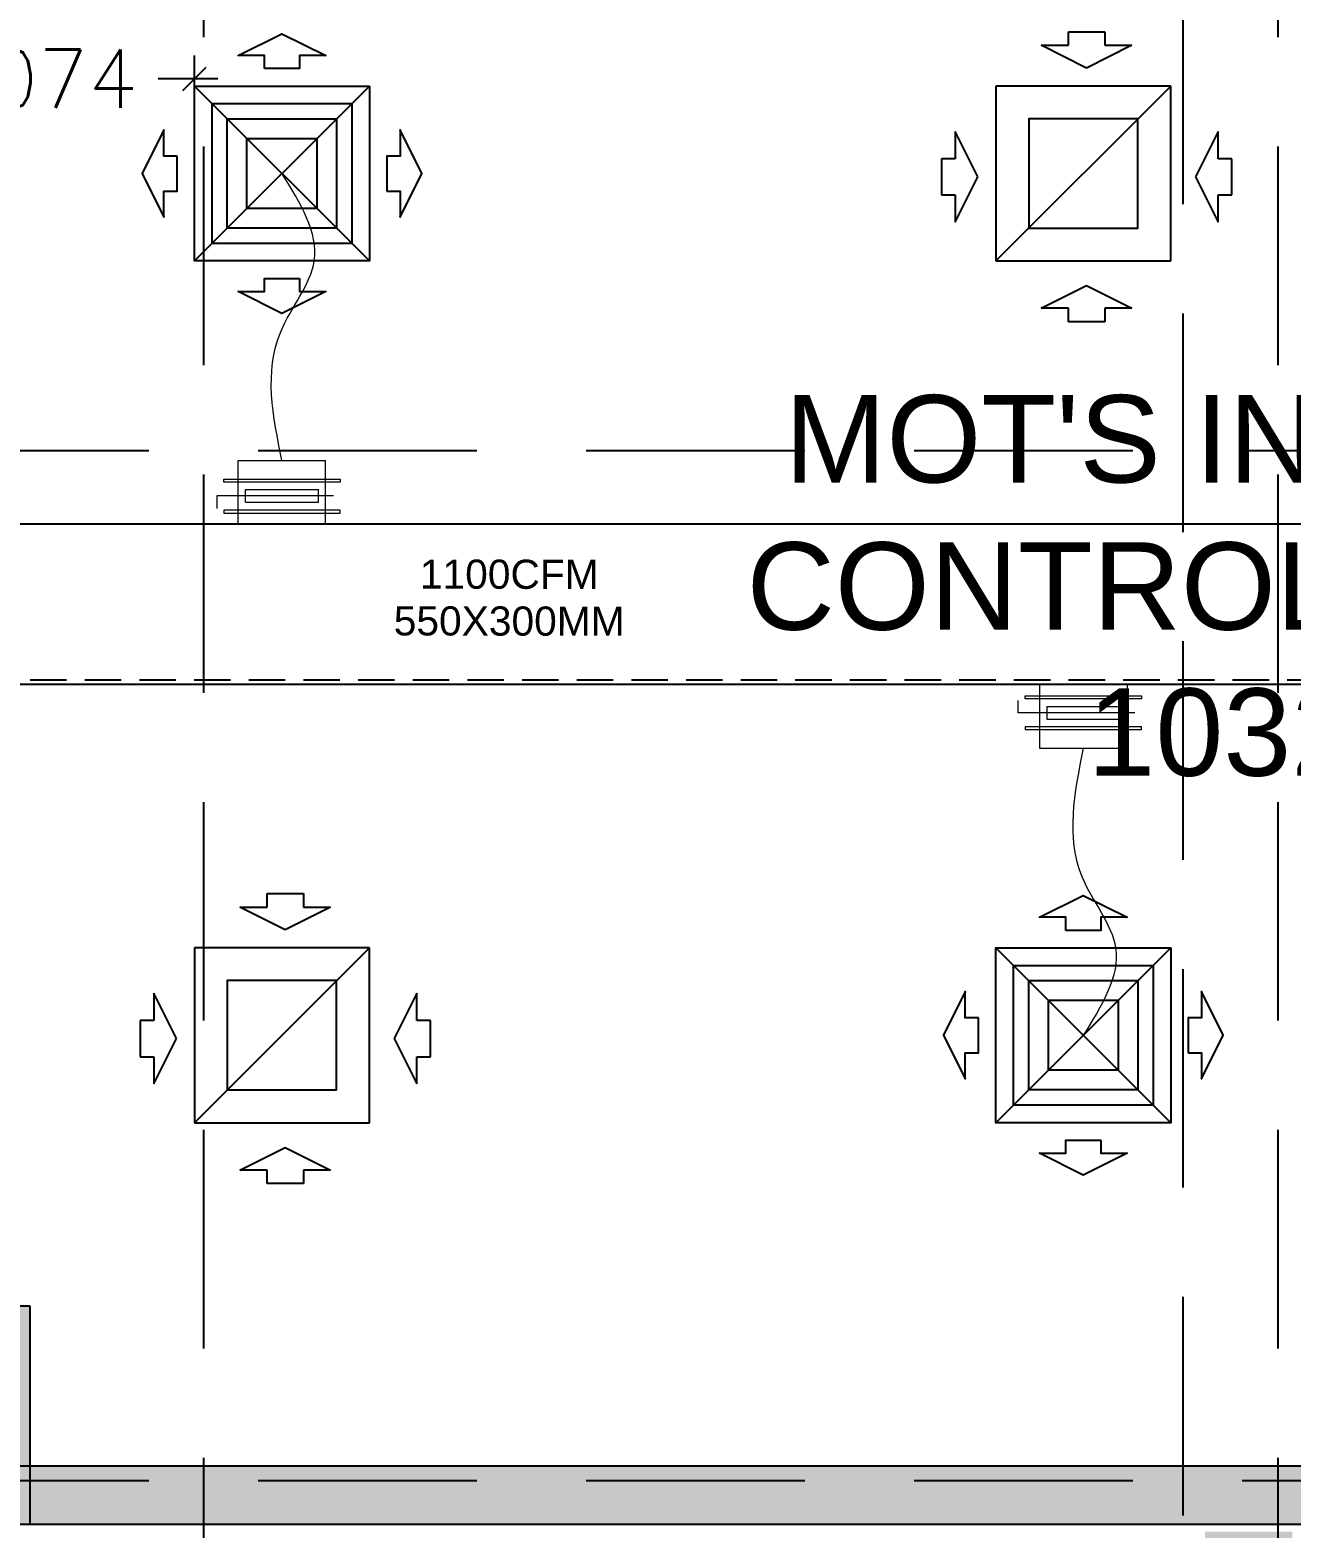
# Model space of a CAD drawing. Extents: x 11598203 to 11995143, y -3849975 to -3698974.
# Drawn here: x 11936544 to 11940870, y -3809184 to -3804042 of the extents above; entities that cross this region are included whole.
import ezdxf

# ---------------------------------------------------------------- set-up
doc = ezdxf.new("R2010")
doc.units = 0
doc.header["$MEASUREMENT"] = 0
doc.header["$PDMODE"] = 35
doc.linetypes.add('HIDDEN', pattern=[0.375, 0.25, -0.125])
doc.layers.get('0').update_dxf_attribs({"linetype": 'CONTINUOUS'})
doc.layers.get('Defpoints').update_dxf_attribs({"linetype": 'CONTINUOUS'})
for name, color, linetype in [('GRID LINES', 9, 'CONTINUOUS'), ('HATCH', 7, 'CONTINUOUS'), ('MEP_HVAC_RA_DIFFUSER', 6, 'CONTINUOUS'), ('MEP_HVAC_SA_DIFFUSER', 5, 'CONTINUOUS'), ('MEP_HVAC_SA_DUCT', 3, 'CONTINUOUS'), ('SECTION', 8, 'CONTINUOUS')]:
    doc.layers.add(name, color=color, linetype=linetype)
for name, color, linetype, lineweight in [('MEP_HVAC_BUTTERFLY _DAMPER', 5, 'CONTINUOUS', 0), ('MEP_HVAC_FLEXIBLE_DUCT', 30, 'CONTINUOUS', 18), ('MEP_HVAC_TEXT', 7, 'CONTINUOUS', 0)]:
    doc.layers.add(name, color=color, linetype=linetype, lineweight=lineweight)
doc.styles.add('DT', font='romans.shx')
doc.styles.get("Standard").update_dxf_attribs({"font": 'arial.ttf'})
doc.dimstyles.get("Standard").update_dxf_attribs({"dimscale": 0.7, "dimtxt": 300, "dimasz": 150, "dimexe": 200, "dimexo": 200, "dimgap": 0.25, "dimtad": 3, "dimlfac": 0.001, "dimzin": 0, "dimdsep": 46, "dimtxsty": 'Standard', "dimblk": 'ARCHTICK', "dimcen": 0.09, "dimdle": 200, "dimclrd": 256, "dimclre": 256, "dimclrt": 6, "dimadec": 0, "dimazin": 0, "dimtfac": 1, "dimtofl": 0, "dimtmove": 0, "dimatfit": 3, "dimfxl": 1, "dimtolj": 1, "dimtzin": 0, "dimarcsym": 0})

# ---------------------------------------------------------------- blocks, each defined once
blk = doc.blocks.new('8TH FLOOR')
at = {"ltscale": 500}
blk.add_hatch(color=8, dxfattribs=at).paths.add_polyline_path([(-35581.82907987572, 200), (-40384.99999964237, 200), (-40384.99999964237, -4.656612873077393e-10), (-35581.82907987572, 0)])
at = {"layer": 'HATCH', "ltscale": 500}
h = blk.add_hatch(color=32, dxfattribs=at)
h.dxf.hatch_style = 1
h.paths.add_polyline_path([(-44309.99999993667, 10129.99999998417), (-44009.99999964237, 10129.99999998417), (-44009.99999964237, 9229.999999986961), (-44309.99999993667, 9229.999999986961)])
h.paths.add_polyline_path([(-6929.999999688938, 6229.99999998929), (-6629.999999688938, 6229.99999998929), (-6629.999999688938, 5251.73913045926), (-6929.999999688938, 5251.73913045926)])
h.paths.add_polyline_path([(-899.9999996982515, 6264.99999998929), (1.862645149230957e-09, 6264.99999998929), (1.862645149230957e-09, 5964.999999990221), (-899.9999996982515, 5964.999999990221)])
h.paths.add_polyline_path([(-31623.74347890913, -10479.99999998743), (-31023.74347890913, -10479.99999998743), (-31023.74347890913, -10779.9999999865), (-31623.74347890913, -10779.9999999865)])
h.paths.add_polyline_path([(-36804.99999965169, -13009.9999999837), (-36054.99999964982, -13009.9999999837), (-36054.99999964982, -13309.99999998324), (-36804.99999965169, -13309.99999998324)])
h.paths.add_polyline_path([(-26484.99999966472, 199.9999999990687), (-26184.99999996461, 199.9999999990687), (-26184.99999996461, -700.0008696326986), (-26484.99999966472, -700.0008696326986)])
h.paths.add_polyline_path([(-36354.99999994971, -17734.99913034542), (-36054.99999964982, -17734.99913034542), (-36054.99999964982, -18484.99999997485), (-36354.99999994971, -18484.99999997485)])
h.paths.add_polyline_path([(-4099.999999992549, 199.9999999995343), (-3499.999999992549, 200), (-3499.999999992549, -100), (-4099.999999992549, -100.0000000004657)])
h.paths.add_polyline_path([(-47739.99999963492, 18319.99999997579), (-46989.99999963678, 18319.99999997579), (-46989.99999963678, 18019.99999997439), (-47739.99999963492, 18019.99999997439)])
h.paths.add_polyline_path([(-47739.99999963492, 14789.99999997998), (-46839.99999963678, 14789.99999997998), (-46839.99999963678, 14489.99999997905), (-47739.99999963492, 14489.99999997905)])
h.paths.add_polyline_path([(-10758.26086936891, 299.9999999981374), (-9929.999999687076, 299.9999999981374), (-9929.999999687076, -9.313225746154785e-10), (-10758.26086936891, -9.313225746154785e-10)])
h.paths.add_polyline_path([(-36804.99999965169, -7679.999999991152), (-36054.99999964982, -7679.999999991152), (-36054.99999964982, -7979.999999990687), (-36804.99999965169, -7979.999999990687)])
h.paths.add_polyline_path([(-34514.99999965541, 900.0008696289733), (-34214.99999965355, 900.0008696289733), (-34214.99999965355, -9.313225746154785e-10), (-34514.99999965541, -9.313225746154785e-10)])
h.paths.add_polyline_path([(-40684.99999994412, 750.0008696299046), (-40384.99999964423, 750.0008696299046), (-40384.99999964423, -9.313225746154785e-10), (-40684.99999994412, -9.313225746154785e-10)])
h.paths.add_polyline_path([(-41009.99999964423, -25.00000000093132), (-40709.9999996461, -25.00000000093132), (-40709.9999996461, -775.0008696322329), (-41009.99999964423, -775.0008696322329)])
h.paths.add_polyline_path([(-47739.99999963492, 29189.99999996088), (-46989.99999963678, 29189.99999996088), (-46989.99999963678, 28889.99999995949), (-47739.99999963492, 28889.99999995949)])
h.paths.add_polyline_path([(-899.9999997001141, 29189.99999995902), (0, 29189.99999995902), (0, 28889.99999996042), (-899.9999997001141, 28889.99999996042)])
h.paths.add_polyline_path([(-47839.99999963678, 10129.99999998417), (-47539.99999993294, 10129.99999998417), (-47539.99999993294, 9229.99999998603), (-47839.99999963678, 9229.99999998603)])
h.paths.add_polyline_path([(-41009.99999964423, 750.0008696299046), (-40709.9999996461, 750.0008696299046), (-40709.9999996461, -9.313225746154785e-10), (-41009.99999964423, -9.313225746154785e-10)])
h.paths.add_polyline_path([(-999.9999999944121, 42919.99999993807), (-699.9999996963888, 42919.99999993807), (-699.9999996963888, 43898.26086947182), (-999.9999999944121, 43898.26086947182)])
h.paths.add_polyline_path([(-47739.99999963492, 21919.9999999702), (-46989.99999963678, 21919.9999999702), (-46989.99999963678, 21619.99999996973), (-47739.99999963492, 21619.99999996973)])
h.paths.add_polyline_path([(-19284.99999967404, 199.9999999990687), (-18984.9999996759, 199.9999999990687), (-18984.9999996759, -700.0008696326986), (-19284.99999967404, -700.0008696326986)])
h.paths.add_polyline_path([(-899.9999996982515, 49149.99999993155), (1.862645149230957e-09, 49149.99999993155), (1.862645149230957e-09, 48849.99999993294), (-899.9999996982515, 48849.99999993294)])
h.paths.add_polyline_path([(-899.9999997001141, 32789.9999999539), (0, 32789.9999999539), (0, 32489.9999999539), (-899.9999997001141, 32489.9999999539)])
h.paths.add_polyline_path([(-47739.99999963492, 25519.99999996601), (-46989.99999963678, 25519.99999996601), (-46989.99999963678, 25219.99999996461), (-47739.99999963492, 25219.99999996461)])
h.paths.add_polyline_path([(-15684.99999997579, 6229.999999991152), (-15384.99999967776, 6229.999999991152), (-15384.99999967776, 5329.999130359385), (-15684.99999997579, 5329.999130359385)])
h.paths.add_polyline_path([(-899.9999996982515, 25519.99999996414), (1.862645149230957e-09, 25519.99999996414), (1.862645149230957e-09, 25219.99999996461), (-899.9999996982515, 25219.99999996461)])
h.paths.add_polyline_path([(-39509.99999964796, -13009.9999999837), (-38759.99999964796, -13009.9999999837), (-38759.99999964796, -13309.99999998324), (-39509.99999964796, -13309.99999998324)])
h.paths.add_polyline_path([(-42694.99999964237, 39919.99999994319), (-42394.99999994226, 39919.99999994319), (-42394.99999994226, 39319.99913031235), (-42694.99999964237, 39319.99913031235)])
h.paths.add_polyline_path([(-47739.99999959394, 39919.99999994319), (-46839.99999963678, 39919.99999994319), (-46839.99999963678, 39619.99999994365), (-47739.99999959394, 39619.99999994365)])
h.paths.add_polyline_path([(-899.9999996963888, 39919.99999994319), (-99.99999999813735, 39919.99999994319), (-99.99999999813735, 39619.99999994319), (-899.9999996963888, 39619.99999994319)])
h.paths.add_polyline_path([(-4099.999999992549, 11189.99999998277), (-3401.09994309023, 11189.99999998277), (-3401.09994309023, 10889.99999998463), (-4099.999999992549, 10889.99999998463)])
h.paths.add_polyline_path([(-31623.74347890913, -7729.999999990687), (-31023.74347890913, -7729.999999990687), (-31023.74347890913, -8029.999999990221), (-31623.74347890913, -8029.999999990221)])
h.paths.add_polyline_path([(-44759.99999963865, -18184.99999997532), (-44009.99999964237, -18184.99999997532), (-44009.99999964237, -18484.99999997485), (-44759.99999963865, -18484.99999997485)])
h.paths.add_polyline_path([(-6929.999999690801, 299.9999999981374), (-6101.739130310714, 299.9999999981374), (-6101.739130310714, -9.313225746154785e-10), (-6929.999999690801, -9.313225746154785e-10)])
h.paths.add_polyline_path([(-899.9999996982515, 18319.99999997392), (1.862645149230957e-09, 18319.99999997392), (1.862645149230957e-09, 18019.99999997439), (-899.9999996982515, 18019.99999997439)])
h.paths.add_polyline_path([(-48040.00086926669, -18184.99999997532), (-47289.99999993481, -18184.99999997532), (-47289.99999993481, -18484.99999997485), (-48040.00086926669, -18484.99999997485)])
h.paths.add_polyline_path([(-42694.99999964237, 43520.00086956983), (-42394.99999994226, 43520.00086956983), (-42394.99999994226, 42919.99999993946), (-42694.99999964237, 42919.99999993946)])
h.paths.add_polyline_path([(-39509.99999964796, -10529.99999998696), (-38759.99999964796, -10529.99999998696), (-38759.99999964796, -10829.9999999865), (-39509.99999964796, -10829.9999999865)])
h.paths.add_polyline_path([(-42369.99999934621, 43520.00086956983), (-42069.99999964237, 43520.00086956983), (-42069.99999964237, 42919.99999993946), (-42369.99999934621, 42919.99999993946)])
h.paths.add_polyline_path([(-39509.99999964796, -7679.999999991152), (-38759.99999964796, -7679.999999991152), (-38759.99999964796, -7979.999999990687), (-39509.99999964796, -7979.999999990687)])
h.paths.add_polyline_path([(-46359.99999963865, 43820.00086941989), (-46059.99999993853, 43820.00086941989), (-46059.99999993853, 42919.99999993807), (-46359.99999963865, 42919.99999993807)])
h.paths.add_polyline_path([(-899.9999997038394, 299.9999999981374), (0, 299.9999999981374), (0, -4.656612873077393e-10), (-899.9999997038394, -4.656612873077393e-10)])
h.paths.add_polyline_path([(-28249.9999999553, 51450.00086941058), (-27950.00000025518, 51450.00086941058), (-27950.00000025518, 50549.99999992875), (-28249.9999999553, 50549.99999992875)])
h.paths.add_polyline_path([(-22219.99999996834, 51450.00086941198), (-21920.00000026822, 51450.00086941198), (-21920.00000026822, 50549.99999993015), (-22219.99999996834, 50549.99999993015)])
h.paths.add_polyline_path([(-44309.99999993667, 750.0008696299046), (-44009.99999964237, 750.0008696299046), (-44009.99999964237, -9.313225746154785e-10), (-44309.99999993667, -9.313225746154785e-10)])
h.paths.add_polyline_path([(-42369.99999934621, 39919.99999994319), (-42069.99999964237, 39919.99999994319), (-42069.99999964237, 39319.99913031235), (-42369.99999934621, 39319.99913031235)])
h.paths.add_polyline_path([(-31549.99999965541, 51450.00086941151), (-31249.9999999553, 51450.00086941151), (-31249.9999999553, 50549.99999992969), (-31549.99999965541, 50549.99999992969)])
h.paths.add_polyline_path([(-46359.99999963865, 49700.00086941384), (-46059.99999993481, 49700.00086941384), (-46059.99999993481, 48949.99999993155), (-46359.99999963865, 48949.99999993155)])
h.paths.add_polyline_path([(-42694.99999964237, 36319.99999994878), (-42394.99999994226, 36319.99999994878), (-42394.99999994226, 35719.99913031748), (-42694.99999964237, 35719.99913031748)])
h.paths.add_polyline_path([(-42369.99999934621, 35719.99913031748), (-42069.99999964237, 35719.99913031748), (-42069.99999964237, 36319.99999994785), (-42369.99999934621, 36319.99999994785)])
h.paths.add_polyline_path([(-44309.99999993667, 15239.99999997811), (-44009.99999964237, 15239.99999997811), (-44009.99999964237, 14489.99999997998), (-44309.99999993667, 14489.99999997998)])
h.paths.add_polyline_path([(-42694.99999964237, 49700.00086941384), (-42394.99999993853, 49700.00086941384), (-42394.99999993853, 48949.99999993155), (-42694.99999964237, 48949.99999993155)])
h.paths.add_polyline_path([(-44760.00086956844, -25.00000000093132), (-44009.99999964237, -25.00000000093132), (-44009.99999964237, -325.0000000004657), (-44760.00086956844, -325.0000000004657)])
h.paths.add_polyline_path([(-15684.99999997765, 199.9999999990687), (-15384.99999967963, 199.9999999990687), (-15384.99999967963, -700.0008696326986), (-15684.99999997765, -700.0008696326986)])
h.paths.add_polyline_path([(-39509.99999964796, -5199.999999994412), (-38759.99999964796, -5199.999999994412), (-38759.99999964796, -5499.999999993946), (-39509.99999964796, -5499.999999993946)])
h.paths.add_polyline_path([(-44309.99999993667, 6229.999999989755), (-44009.99999964237, 6229.999999989755), (-44009.99999964237, 5479.999130359851), (-44309.99999993667, 5479.999130359851)])
h.paths.add_polyline_path([(-36354.99999994971, -25.00000000093132), (-36054.99999964982, -25.00000000093132), (-36054.99999964982, -775.0008696322329), (-36354.99999994971, -775.0008696322329)])
h.paths.add_polyline_path([(-22884.99999967031, 199.9999999990687), (-22584.99999967031, 199.9999999990687), (-22584.99999967031, -700.0008696326986), (-22884.99999967031, -700.0008696326986)])
h.paths.add_polyline_path([(-899.9999997001141, 36319.99999994785), (1.862645149230957e-09, 36319.99999994785), (1.862645149230957e-09, 36019.99999994831), (-899.9999997001141, 36019.99999994831)])
h.paths.add_polyline_path([(-47739.99999963492, 32789.99999995483), (-46989.99999963678, 32789.99999995483), (-46989.99999963678, 32489.99999995437), (-47739.99999963492, 32489.99999995437)])
h.paths.add_polyline_path([(-6929.999999690801, -25.00000000093132), (-6329.999130060896, -25.00000000093132), (-6329.999130060896, -325.0000000004657), (-6929.999999690801, -325.0000000004657)])
h.paths.add_polyline_path([(-41009.99999964423, -17734.99913034542), (-40709.9999996461, -17734.99913034542), (-40709.9999996461, -18484.99999997485), (-41009.99999964423, -18484.99999997485)])
h.paths.add_polyline_path([(-36804.99999965169, -5199.999999994412), (-36054.99999964982, -5199.999999994412), (-36054.99999964982, -5499.999999993015), (-36804.99999965169, -5499.999999993015)])
h.paths.add_polyline_path([(-48015.00043445081, -25.00000000093132), (-47264.99956511892, -25.00000000093132), (-47264.99956511892, -325.0000000004657), (-48015.00043445081, -325.0000000004657)])
h.paths.add_polyline_path([(-10530.000869615, -25.00000000093132), (-9929.999999687076, -25.00000000093132), (-9929.999999687076, -325.0000000004657), (-10530.000869615, -325.0000000004657)])
h.paths.add_polyline_path([(-46839.99999963678, 36319.99999994878), (-47739.99999929406, 36319.99999994878), (-47739.99999929406, 36019.99999994971), (-46839.99999963678, 36019.99999994971)])
h.paths.add_polyline_path([(-34514.99999965541, 6229.999999991152), (-34214.99999965169, 6229.999999991152), (-34214.99999965169, 5329.999130359851), (-34514.99999965541, 5329.999130359851)])
h.paths.add_polyline_path([(-30084.999999661, 199.9999999990687), (-29784.99999965914, 199.9999999990687), (-29784.99999965914, -700.0008696326986), (-30084.999999661, -700.0008696326986)])
h.paths.add_polyline_path([(-36804.99999965169, -10529.99999998696), (-36054.99999964982, -10529.99999998696), (-36054.99999964982, -10829.9999999865), (-36804.99999965169, -10829.9999999865)])
h.paths.add_polyline_path([(-10229.99999998137, 6229.99999998929), (-9929.999999685213, 6229.99999998929), (-9929.999999685213, 5329.999130359385), (-10229.99999998137, 5329.999130359385)])
h.paths.add_polyline_path([(-899.9999997001141, 14789.99999997811), (0, 14789.99999997811), (0, 14489.99999997905), (-899.9999997001141, 14489.99999997905)])
h.paths.add_polyline_path([(-899.9999996982515, 9529.999999985565), (78.26086968556046, 9529.999999985565), (78.26086968556046, 9229.99999998603), (-899.9999996982515, 9229.99999998603)])
h.paths.add_polyline_path([(-39939.99999964423, 49850.00086956192), (-39639.99999964796, 49850.00086956192), (-39639.99999964796, 48949.99999993155), (-39939.99999964423, 48949.99999993155)])
edge = h.paths.add_edge_path()
edge.add_line((-19434.99999996834, 49850.00086941803), (-19434.99999996834, 48949.99999993201))
edge.add_line((-6929.999999690801, 9229.99999998603), (-5951.739130010828, 9229.99999998603))
edge.add_line((-41009.99999964423, 15239.99999997811), (-41009.99999964423, 14489.99999997905))
edge.add_line((-19134.99999967404, 42919.99999993946), (-19134.99999967217, 43820.00086941989))
edge.add_line((-40709.9999996461, 5479.999130359851), (-40709.9999996461, 6229.999999989755))
edge.add_line((-40684.99999994412, 6229.999999989755), (-40684.99999994412, 5479.999130359851))
h.paths.add_polyline_path([(-22219.99999967217, 9529.999999986496), (-21319.99913033843, 9529.999999986496), (-21319.99913033843, 9229.99999998603), (-22219.99999967217, 9229.99999998603)])
h.paths.add_polyline_path([(-37579.99999994598, 10129.99999998417), (-37279.99999964982, 10129.99999998417), (-37279.99999964982, 9230.000000179745), (-37579.99999994598, 9230.000000179745)])
h.paths.add_polyline_path([(-40684.99999994412, 9979.999999985565), (-40384.99999964423, 9979.999999985565), (-40384.99999964423, 9229.99999998603), (-40684.99999994412, 9229.99999998603)])
h.paths.add_polyline_path([(-40684.99999994412, 6229.999999989755), (-40384.99999964423, 6229.999999989755), (-40384.99999964423, 5479.999130359851), (-40684.99999994412, 5479.999130359851)])
h.paths.add_polyline_path([(-32228.26086933725, 9529.999999985565), (-31249.99999995343, 9529.999999985565), (-31249.99999995343, 9229.99999998603), (-32228.26086933725, 9229.99999998603)])
h.paths.add_polyline_path([(-30424.13043435104, 6229.999999990687), (-29445.86956496723, 6229.999999990687), (-29445.86956496723, 5929.999999990221), (-30424.13043435104, 5929.999999990221)])
h.paths.add_polyline_path([(-16860.00086900964, 9529.999999985565), (-15959.9999996759, 9529.999999985565), (-15959.9999996759, 9229.99999998603), (-16860.00086900964, 9229.99999998603)])
h.paths.add_polyline_path([(-28249.99999995902, 9529.999999986496), (-27271.73913027905, 9529.999999986496), (-27271.73913027905, 9229.99999998603), (-28249.99999995902, 9229.99999998603)])
h.paths.add_polyline_path([(-10830.00086931512, 9529.999999985565), (-9929.999999685213, 9529.999999985565), (-9929.999999685213, 9229.99999998603), (-10830.00086931512, 9229.99999998603)])
h.paths.add_polyline_path([(-41009.99999964423, 9979.999999985565), (-40709.9999996461, 9979.999999985565), (-40709.9999996461, 9229.99999998603), (-41009.99999964423, 9229.99999998603)])
h.paths.add_polyline_path([(-41009.99999964423, 6229.999999989755), (-40709.9999996461, 6229.999999989755), (-40709.9999996461, 5479.999130359851), (-41009.99999964423, 5479.999130359851)])
h.paths.add_polyline_path([(-16860.00086900964, 36319.99999994785), (-15959.9999996759, 36319.99999994785), (-15959.9999996759, 36019.99999994878), (-16860.00086900964, 36019.99999994878)], flags=16)
h.paths.add_polyline_path([(-22219.99999967217, 43520.00086956937), (-21919.99999967031, 43520.00086956937), (-21919.99999967031, 42919.9999999404), (-22219.99999967217, 42919.9999999404)], flags=16)
h.paths.add_polyline_path([(-22219.99999967217, 29189.99999995902), (-21319.99913033657, 29189.99999995902), (-21319.99913033657, 28889.99999995949), (-22219.99999967217, 28889.99999995949)], flags=16)
h.paths.add_polyline_path([(-25449.99999966286, 45379.9999999362), (-24849.99913003296, 45379.9999999362), (-24849.99913003296, 45079.99999993667), (-25449.99999966286, 45079.99999993667)], flags=16)
h.paths.add_polyline_path([(-25449.999999661, 43219.99999993946), (-24849.99913003296, 43219.99999993946), (-24849.99913003296, 42919.99999993993), (-25449.999999661, 42919.99999993993)], flags=16)
h.paths.add_polyline_path([(-16860.00086901151, 14789.99999997811), (-15959.9999996759, 14789.99999997811), (-15959.9999996759, 14489.99999997998), (-16860.00086901151, 14489.99999997998)], flags=16)
h.paths.add_polyline_path([(-41009.99999964423, 15239.99999997811), (-40709.9999996461, 15239.99999997811), (-40709.9999996461, 14489.99999997905), (-41009.99999964423, 14489.99999997905)], flags=16)
h.paths.add_polyline_path([(-31249.99999994598, 25219.99999994226), (-32150.00086928345, 25219.99999994226), (-32150.00086928345, 25519.99999996321), (-31249.99999994598, 25519.99999996321)], flags=16)
h.paths.add_polyline_path([(-38180.00086927973, 18319.99999997392), (-37279.99999965169, 18319.99999997392), (-37279.99999965169, 18019.99999997439), (-38180.00086927973, 18019.99999997439)], flags=16)
h.paths.add_polyline_path([(-31549.99999965355, 15089.99999997765), (-31249.99999995716, 15089.99999997765), (-31249.99999995716, 14189.99999997951), (-31549.99999965355, 14189.99999997951)], flags=16)
h.paths.add_polyline_path([(-38180.00086927973, 14789.99999997811), (-37279.99999965169, 14789.99999997811), (-37279.99999965169, 14489.99999997905), (-38180.00086927973, 14489.99999997905)], flags=16)
h.paths.add_polyline_path([(-22219.99999967217, 18319.99999997392), (-21319.99913033843, 18319.99999997392), (-21319.99913033843, 18019.99999997439), (-22219.99999967217, 18019.99999997439)], flags=16)
h.paths.add_polyline_path([(-40684.99999994412, 15239.99999997811), (-40384.99999964423, 15239.99999997811), (-40384.99999964423, 14489.99999997905), (-40684.99999994412, 14489.99999997905)], flags=16)
h.paths.add_polyline_path([(-38180.00086927973, 21919.99999996927), (-37279.99999965169, 21919.99999996927), (-37279.99999965169, 21619.99999996973), (-38180.00086927973, 21619.99999996973)], flags=16)
h.paths.add_polyline_path([(-16860.00086900778, 32789.9999999539), (-15959.9999996759, 32789.9999999539), (-15959.9999996759, 32489.99999995437), (-16860.00086900778, 32489.99999995437)], flags=16)
h.paths.add_polyline_path([(-16860.00086900964, 21919.99999996927), (-15959.9999996759, 21919.99999996927), (-15959.9999996759, 21619.99999996973), (-16860.00086900964, 21619.99999996973)], flags=16)
h.paths.add_polyline_path([(-16860.00086901151, 25519.99999996508), (-15959.99999967776, 25519.99999996508), (-15959.99999967776, 25219.99999996414), (-16860.00086901151, 25219.99999996414)], flags=16)
h.paths.add_polyline_path([(-13359.99999968149, 11189.99999998324), (-12759.99999968335, 11189.99999998324), (-12759.99999968335, 10889.99999998324), (-13359.99999968149, 10889.99999998324)], flags=16)
h.paths.add_polyline_path([(-6929.999999690801, 29189.99999995902), (-6029.999130355194, 29189.99999995902), (-6029.999130355194, 28889.99999995949), (-6929.999999690801, 28889.99999995949)], flags=16)
h.paths.add_polyline_path([(-10830.00086931698, 29189.99999995902), (-9929.999999685213, 29189.99999995902), (-9929.999999685213, 28889.99999995949), (-10830.00086931698, 28889.99999995949)], flags=16)
h.paths.add_polyline_path([(-28249.99999995716, 22219.99999996834), (-27949.999999661, 22219.99999996834), (-27949.999999661, 21319.99999997066), (-28249.99999995716, 21319.99999997066)], flags=16)
h.paths.add_polyline_path([(-22219.99999967031, 21919.99999996927), (-21319.99913033657, 21919.99999996927), (-21319.99913033657, 21619.99999996973), (-22219.99999967031, 21619.99999996973)], flags=16)
h.paths.add_polyline_path([(-6929.999999690801, 9529.999999985565), (-5951.739130010828, 9529.999999985565), (-5951.739130010828, 9229.99999998603), (-6929.999999690801, 9229.99999998603)], flags=16)
h.paths.add_polyline_path([(-31549.99999965541, 22219.99999996787), (-31249.9999999553, 22219.99999996787), (-31249.9999999553, 21319.99999997066), (-31549.99999965541, 21319.99999997066)], flags=16)
h.paths.add_polyline_path([(-10229.99999998324, 22219.99999996787), (-9929.999999685213, 22219.99999996787), (-9929.999999685213, 21319.9999999702), (-10229.99999998324, 21319.9999999702)], flags=16)
h.paths.add_polyline_path([(-28249.99999995902, 29189.99999995949), (-27349.99913002923, 29189.99999995949), (-27349.99913002923, 28889.99999995902), (-28249.99999995902, 28889.99999995902)], flags=16)
h.paths.add_polyline_path([(-15132.49999967963, 43219.999999939), (-14232.49999967963, 43219.999999939), (-14232.49999967963, 42919.99999993993), (-15132.49999967963, 42919.99999993993)], flags=16)
h.paths.add_polyline_path([(-10829.9999999851, 43219.999999939), (-9929.999999685213, 43219.999999939), (-9929.999999685213, 42919.99999993946), (-10829.9999999851, 42919.99999993946)], flags=16)
h.paths.add_polyline_path([(-6929.999999688938, 43219.999999939), (-6029.999999688938, 43219.999999939), (-6029.999999688938, 42919.99999993434), (-6929.999999688938, 42919.99999993434)], flags=16)
h.paths.add_polyline_path([(-22219.99999967031, 25519.99999996414), (-21319.99913033657, 25519.99999996414), (-21319.99913033657, 25219.99999996414), (-22219.99999967031, 25219.99999996414)], flags=16)
h.paths.add_polyline_path([(-28249.99999995902, 25519.99999996554), (-27349.99913003109, 25519.99999996554), (-27349.99913003109, 25219.99999996508), (-28249.99999995902, 25219.99999996508)], flags=16)
h.paths.add_polyline_path([(-34679.99999965355, 11189.99999998417), (-34079.99999995157, 11189.99999998417), (-34079.99999995157, 10889.99999998417), (-34679.99999965355, 10889.99999998417)], flags=16)
h.paths.add_polyline_path([(-22219.99999996834, 36319.99999994691), (-21319.99913033471, 36319.99999994691), (-21319.99913033471, 36019.99999994878), (-22219.99999996834, 36019.99999994878)], flags=16)
h.paths.add_polyline_path([(-38180.00086927973, 25519.99999996414), (-37279.99999965169, 25519.99999996414), (-37279.99999965169, 25219.99999996461), (-38180.00086927973, 25219.99999996461)], flags=16)
h.paths.add_polyline_path([(-6929.999999688938, 25519.99999996414), (-6029.999130355194, 25519.99999996414), (-6029.999130355194, 25219.99999996461), (-6929.999999688938, 25219.99999996461)], flags=16)
h.paths.add_polyline_path([(-10830.00086931512, 25519.99999996414), (-9929.999999687076, 25519.99999996414), (-9929.999999687076, 25219.99999996461), (-10830.00086931512, 25219.99999996461)], flags=16)
h.paths.add_polyline_path([(-6929.999999688938, 22219.9999999688), (-6629.999999690801, 22219.9999999688), (-6629.999999690801, 21319.9999999702), (-6929.999999688938, 21319.9999999702)], flags=16)
h.paths.add_polyline_path([(-28249.99999995902, 18619.99997908762), (-27949.99999966286, 18619.99997908762), (-27949.99999966286, 17719.99999997485), (-28249.99999995902, 17719.99999997485)], flags=16)
h.paths.add_polyline_path([(-6929.999999687076, 15089.99999997718), (-6629.999999688938, 15089.99999997718), (-6629.999999688938, 14189.99999997951), (-6929.999999687076, 14189.99999997951)], flags=16)
h.paths.add_polyline_path([(-22219.99999967031, 32789.99999995437), (-21319.99913033657, 32789.99999995437), (-21319.99913033657, 32489.99999995437), (-22219.99999967031, 32489.99999995437)], flags=16)
h.paths.add_polyline_path([(-10229.99999998324, 33089.99999995343), (-9929.999999685213, 33089.99999995343), (-9929.999999685213, 32189.9999999553), (-10229.99999998324, 32189.9999999553)], flags=16)
h.paths.add_polyline_path([(-6929.999999688938, 33089.99999995343), (-6629.999999688938, 33089.99999995343), (-6629.999999688938, 32189.9999999553), (-6929.999999688938, 32189.9999999553)], flags=16)
h.paths.add_polyline_path([(-32150.00086928532, 29189.99999995856), (-31249.9999999553, 29189.99999995856), (-31249.9999999553, 28889.99999995949), (-32150.00086928532, 28889.99999995949)], flags=16)
h.paths.add_polyline_path([(-16860.00086900964, 29189.99999995902), (-15959.9999996759, 29189.99999995902), (-15959.9999996759, 28888.46057634568), (-16860.00086900964, 28888.46057634568)], flags=16)
h.paths.add_polyline_path([(-38180.00086927973, 29189.99999995902), (-37279.99999965169, 29189.99999995902), (-37279.99999965169, 28889.99999995949), (-38180.00086927973, 28889.99999995949)], flags=16)
h.paths.add_polyline_path([(-23224.13043435849, 6229.999999991152), (-22245.86956527643, 6229.999999991152), (-22245.86956527643, 5929.999999989755), (-23224.13043435849, 5929.999999989755)], flags=16)
h.paths.add_polyline_path([(-31549.99999965727, 18619.99999997392), (-31249.99999995716, 18619.99999997392), (-31249.99999995716, 17719.99999997532), (-31549.99999965727, 17719.99999997532)], flags=16)
h.paths.add_polyline_path([(-35694.99999965169, 48949.99999993155), (-35394.99999994785, 48949.99999993155), (-35394.99999994785, 49750.00086956238), (-35694.99999965169, 49750.00086956238)], flags=16)
h.paths.add_polyline_path([(-6929.999999688938, 36619.99999994924), (-6629.999999688938, 36619.99999994924), (-6629.999999688938, 35719.99999994924), (-6929.999999688938, 35719.99999994924)], flags=16)
h.paths.add_polyline_path([(-31549.99999965727, 45980.00086941849), (-31249.99999995716, 45980.00086941849), (-31249.99999995716, 45079.99999993667), (-31549.99999965727, 45079.99999993667)], flags=16)
h.paths.add_polyline_path([(-16860.00086901151, 39919.99999994365), (-15959.9999996759, 39919.99999994365), (-15959.9999996759, 39619.99999994365), (-16860.00086901151, 39619.99999994365)], flags=16)
h.paths.add_polyline_path([(-22219.99999967031, 45980.00086941803), (-21919.9999999702, 45980.00086941803), (-21919.9999999702, 45079.9999999362), (-22219.99999967031, 45079.9999999362)], flags=16)
h.paths.add_polyline_path([(-35694.99999965169, 43820.00086942129), (-35394.99999995157, 43820.00086942129), (-35394.99999995157, 42919.99999993946), (-35694.99999965169, 42919.99999993946)], flags=16)
h.paths.add_polyline_path([(-19434.99999967217, 43820.00086941989), (-19134.99999997206, 43820.00086941989), (-19135.00000026636, 42919.99999991478), (-19434.99999996647, 42919.99999991478)], flags=16)
h.paths.add_polyline_path([(-38180.00086927973, 39919.99999994319), (-37279.99999965169, 39919.99999994319), (-37279.99999965169, 39619.99999994319), (-38180.00086927973, 39619.99999994319)], flags=16)
h.paths.add_polyline_path([(-28249.99999995716, 39919.99999994319), (-27271.73913027905, 39919.99999994319), (-27271.73913027905, 39619.99999994365), (-28249.99999995716, 39619.99999994365)], flags=16)
h.paths.add_polyline_path([(-39939.99999964423, 43820.00086942082), (-39639.99999994412, 43820.00086942082), (-39639.99999994412, 42919.999999939), (-39939.99999964423, 42919.999999939)], flags=16)
h.paths.add_polyline_path([(-10229.9999999851, 49850.00086941384), (-9930.000000284985, 49850.00086941384), (-9930.000000284985, 48949.99999993201), (-10229.9999999851, 48949.99999993201)], flags=16)
h.paths.add_polyline_path([(-31549.99999965541, 43820.00086942129), (-31249.9999999553, 43820.00086942129), (-31249.9999999553, 42919.99999993946), (-31549.99999965541, 42919.99999993946)], flags=16)
h.paths.add_polyline_path([(-14832.49999997765, 49850.00086941384), (-14532.50000027753, 49850.00086941384), (-14532.50000027753, 48949.99999993201), (-14832.49999997765, 48949.99999993201)], flags=16)
h.paths.add_polyline_path([(-6929.999999688938, 39919.99999994319), (-6029.999130355194, 39919.99999994319), (-6029.999130355194, 39619.99999994365), (-6929.999999688938, 39619.99999994365)], flags=16)
h.paths.add_polyline_path([(-31549.99999965541, 33089.99999995343), (-31249.99999995716, 33089.99999995343), (-31249.99999995716, 32189.99999995483), (-31549.99999965541, 32189.99999995483)], flags=16)
h.paths.add_polyline_path([(-38180.00086927973, 36319.99999994971), (-37279.99999965169, 36319.99999994971), (-37279.99999965169, 36019.99999994878), (-38180.00086927973, 36019.99999994878)], flags=16)
h.paths.add_polyline_path([(-19434.99999996834, 49850.00086941803), (-19135.00000026822, 49850.00086941803), (-19135.00000026822, 48949.9999999362), (-19434.99999996834, 48949.9999999362)], flags=16)
h.paths.add_polyline_path([(-10830.00086932816, 39919.99999994319), (-9929.99999966845, 39919.99999994319), (-9929.999999657273, 39619.99999994319), (-10830.00086931698, 39619.99999994319)], flags=16)
h.paths.add_polyline_path([(-6929.999999687076, 49850.00086941384), (-6629.999999986961, 49850.00086941384), (-6629.999999986961, 48949.99999993201), (-6929.999999687076, 48949.99999993201)], flags=16)
h.paths.add_polyline_path([(-19624.1304346621, 6229.999999989755), (-18645.86956498213, 6229.999999989755), (-18645.86956498213, 5929.999999990687), (-19624.1304346621, 5929.999999990687)], flags=16)
h.paths.add_polyline_path([(-22219.99999967031, 39919.99999994319), (-21319.99913033657, 39919.99999994319), (-21319.99913033657, 39619.99999994365), (-22219.99999967031, 39619.99999994365)], flags=16)
h.paths.add_polyline_path([(-22219.99999996834, 14789.99999997905), (-21319.99913033843, 14789.99999997905), (-21319.99913033843, 14489.99999997905), (-22219.99999996834, 14489.99999997905)], flags=16)
h.paths.add_polyline_path([(-28249.99999995716, 36619.99999994924), (-27949.99999965914, 36619.99999994924), (-27949.99999965914, 35719.99999994924), (-28249.99999995716, 35719.99999994924)], flags=16)
h.paths.add_polyline_path([(-16860.00086900964, 18319.99999997392), (-15959.9999996759, 18319.99999997392), (-15959.9999996759, 18019.99999997439), (-16860.00086900964, 18019.99999997439)], flags=16)
h.paths.add_polyline_path([(-31549.99999965541, 35719.99999994924), (-31249.99999996088, 35719.99999994924), (-31249.99999996088, 36617.57461917354), (-31549.99999965541, 36617.57461917354)], flags=16)
h.paths.add_polyline_path([(-10229.9999999851, 18619.99999997346), (-9929.999999687076, 18619.99999997346), (-9929.999999687076, 17719.99999997579), (-10229.9999999851, 17719.99999997579)], flags=16)
h.paths.add_polyline_path([(-28249.99999995716, 15089.99999997765), (-27949.999999661, 15089.99999997765), (-27949.999999661, 14189.99999997951), (-28249.99999995716, 14189.99999997951)], flags=16)
h.paths.add_polyline_path([(-6929.999999690801, 18619.99999997346), (-6629.999999690801, 18619.99999997346), (-6629.999999690801, 17719.99999997485), (-6929.999999690801, 17719.99999997485)], flags=16)
h.paths.add_polyline_path([(-32228.26086933538, 39919.99999994319), (-31249.9999999553, 39919.99999994319), (-31249.9999999553, 39619.99999994319), (-32228.26086933538, 39619.99999994319)], flags=16)
h.paths.add_polyline_path([(-10229.99999998324, 15089.99999997811), (-9929.999999687076, 15089.99999997811), (-9929.999999687076, 14189.99999997951), (-10229.99999998324, 14189.99999997951)], flags=16)
h.paths.add_polyline_path([(-28249.99999995716, 33089.99999995343), (-27949.999999661, 33089.99999995343), (-27949.999999661, 32189.99999995483), (-28249.99999995716, 32189.99999995483)], flags=16)
h.paths.add_polyline_path([(-38180.00086927973, 32789.9999999539), (-37279.99999994785, 32789.9999999539), (-37279.99999994785, 32489.99999995437), (-38180.00086927973, 32489.99999995437)], flags=16)
h.paths.add_polyline_path([(-10229.99999998324, 36619.99999994924), (-9929.999999685213, 36619.99999994924), (-9929.999999685213, 35719.99999994971), (-10229.99999998324, 35719.99999994971)], flags=16)
h = blk.add_hatch(color=32, dxfattribs=at)
h.dxf.hatch_style = 1
edge = h.paths.add_edge_path()
edge.add_line((-47491.51982152462, -2982.403377800714), (-47459.2157641463, -2958.144263998605))
edge.add_line((-47426.48197030276, -2922.975628892891), (-47401.04308518767, -2882.120147405192))
edge.add_line((-47459.2157641463, -2958.144263998605), (-47426.48197030276, -2922.975628892891))
edge.add_line((-47401.04308518767, -2882.120147405192), (-47388.23846958764, -2851.294131210074))
edge.add_line((-45016.89860525727, -5512.808544991072), (-44992.02169997804, -5431.729527206626))
edge.add_line((-45062.57311928459, -5223.8758899807), (-45102.42215803824, -5191.260119998362))
edge.add_line((-45346.20433283783, -5173.680227084085), (-45396.64137030952, -5205.157804886345))
edge.add_arc((-45239.99999963865, -10394.99999998696), 249.9999999990632, -149.35477564383189, 12.900086912163601, ccw=False)
edge.add_line((-45396.64137030952, -5205.157804886345), (-45439.03012767807, -5248.715472917538))
edge.add_line((-45439.03012767807, -5248.715472917538), (-45469.12627235614, -5299.994244405068))
edge.add_line((-47542.2536834199, -3006.928721395321), (-47491.51982152462, -2982.403377800714))
edge = h.paths.add_edge_path()
edge.add_arc((-32851.14320452511, -1307.849094718695), 249.9999999996556, 0, 360)
edge = h.paths.add_edge_path()
edge.add_arc((-29448.25735445507, -4650.916469539516), 249.9999999996556, 0, 360)
edge = h.paths.add_edge_path()
edge.add_arc((-28312.07825179771, -10679.99999998556), 249.9999999996556, 0, 360)
edge = h.paths.add_edge_path()
edge.add_arc((-32794.99999965727, -3600.883311029524), 249.9999999996556, 0, 360)
edge = h.paths.add_edge_path()
edge.add_arc((-47624.99999993294, -15738.98025913024), 249.9999999996556, 0, 360)
edge = h.paths.add_edge_path()
edge.add_arc((-32794.99999965727, -14909.11668894812), 249.9999999996556, 0, 360)
edge = h.paths.add_edge_path()
edge.add_arc((-47624.99999993294, -2771.019740846939), 249.9999999996556, 0, 360)
edge = h.paths.add_edge_path()
edge.add_arc((-47639.99999963492, -5399.999999993015), 249.9999999996556, 0, 360)
edge = h.paths.add_edge_path()
edge.add_arc((-45239.99999963865, -13109.99999998277), 249.9999999996556, 0, 360)
edge = h.paths.add_edge_path()
edge.add_arc((-32851.14320452511, -17202.15090510994), 249.9999999996556, 0, 360)
edge = h.paths.add_edge_path()
edge.add_arc((-33733.0452262871, -7829.999999990221), 249.9999999996556, 0, 360)
edge = h.paths.add_edge_path()
edge.add_arc((-48844.99999963306, -9254.999999987893), 249.9999999996556, 0, 360)
edge = h.paths.add_edge_path()
edge.add_arc((-29448.25735445507, -13859.08353043813), 249.9999999996556, 0, 360)
edge = h.paths.add_edge_path()
edge.add_arc((-33733.0452262871, -10679.99999998556), 249.9999999996556, 0, 360)
edge = h.paths.add_edge_path()
edge.add_arc((-47639.99999963492, -13109.99999998277), 249.9999999996556, 0, 360)
edge = h.paths.add_edge_path()
edge.add_arc((-28312.07825179771, -7829.999999990221), 249.9999999996556, 0, 360)
h.paths.add_polyline_path([(-12189.99999968149, 3399.999999993946), (-11889.99999968149, 3399.999999993946), (-11889.99999968149, 2799.999999994878), (-12189.99999968149, 2799.999999994878)])
edge = h.paths.add_edge_path(flags=16)
edge.add_arc((-45239.99999963865, -5399.999999993015), 249.9999999996556, 0, 360)
edge = h.paths.add_edge_path(flags=16)
edge.add_arc((-45239.99999963865, -10394.99999998603), 249.9999999996556, 0, 360)
edge = h.paths.add_edge_path(flags=16)
edge.add_arc((-45239.99999963865, -8114.999999989755), 249.9999999996556, 0, 360)
at = {"color": 3, "linetype": 'HIDDEN', "lineweight": 25, "ltscale": 500}
blk.add_line((-42259.75208785571, 2898.858887265902), (-11293.24791181274, 2898.858887265902), dxfattribs=at)
at = {"color": 8, "lineweight": 25}
for p, q in [((-40684.99999994412, 750.0008696299046), (-40384.99999964423, 750.0008696299046)), ((-40384.99999964423, 750.0008696299046), (-40384.99999964423, -9.313225746154785e-10)), ((-35199.48540256545, 200), (-40384.99999964423, 200)), ((-35199.48540256545, 0), (-40384.99999964423, 0)), ((-40384.99999964423, -9.313225746154785e-10), (-40684.99999994412, -9.313225746154785e-10))]:
    blk.add_line(p, q, dxfattribs=at)
at = {"color": 8, "lineweight": 25, "ltscale": 500}
for p, q in [((-26484.99999966472, 199.9999999990687), (-40584.99999934621, 199.9999999990687)), ((-22884.99999967031, 199.9999999990687), (-36984.9999993518, 199.9999999990687))]:
    blk.add_line(p, q, dxfattribs=at)
at = {"layer": 'GRID LINES', "color": 138, "linetype": 'HIDDEN', "ltscale": 3000}
for p, q in [((-39789.9999996461, 55353.8588872659), (-39789.9999996461, -16425.10462607117)), ((-36104.9999998007, 55353.8588872659), (-36104.9999998007, -16425.10462607117)), ((5022.752088187262, 3684.999999993946), (-57948.54704729095, 3684.999999993946)), ((5022.752088187262, 149.999999998603), (-57948.54704729095, 149.999999998603))]:
    blk.add_line(p, q, dxfattribs=at)
at = {"layer": 'GRID LINES', "color": 8, "linetype": 'HIDDEN', "ltscale": 3000}
blk.add_line((-36429.9999998007, 53655.8588872659), (-36429.9999998007, -15068.10462607117), dxfattribs=at)
at = {"color": 8, "lineweight": 20}
for s, p in [("MOT'S INTEGRATION &", (-37796.61149633862, 3575.858887265902)), ('CONTROL PANEL ROOM', (-37926.96620302275, 3070.53828699328)), ('10325X 5740', (-36757.76429306343, 2569.310456160922))]:
    blk.add_text(s, height=300, dxfattribs=at).set_placement(p)
blk = doc.blocks.new('RA_DIFFUSER_600X600 MM')
at = {"layer": 'MEP_HVAC_RA_DIFFUSER', "color": 6}
for p, q in [((11906563.2326826, -3793381.256851873), (11906687.73268259, -3793381.256851873)), ((11906563.2326826, -3793427.944351872), (11906563.2326826, -3793381.256851873)), ((11906687.73268259, -3793381.256851873), (11906687.73268259, -3793427.944351872)), ((11906469.8576826, -3793427.944351872), (11906563.2326826, -3793427.944351872)), ((11906625.48268259, -3793505.756851871), (11906469.8576826, -3793427.944351872)), ((11906781.10768259, -3793427.944351872), (11906625.48268259, -3793505.756851871)), ((11906687.73268259, -3793427.944351872), (11906781.10768259, -3793427.944351872)), ((11906314.23268261, -3794168.006851871), (11906914.23268261, -3793568.006851871)), ((11906314.23268261, -3793568.006851871), (11906314.23268261, -3794168.006851871)), ((11906914.23268261, -3793568.006851871), (11906314.23268261, -3793568.006851871)), ((11906914.23268261, -3794168.006851871), (11906914.23268261, -3793568.006851871)), ((11906174.1701826, -3793723.631851868), (11906174.1701826, -3793817.006851866)), ((11906251.9826826, -3793879.256851865), (11906174.1701826, -3793723.631851868)), ((11907076.79518259, -3793723.631851869), (11906998.98268259, -3793879.256851867)), ((11907076.79518259, -3793817.006851868), (11907076.79518259, -3793723.631851869)), ((11906127.4826826, -3793817.006851866), (11906127.4826826, -3793941.506851865)), ((11906174.1701826, -3793817.006851866), (11906127.4826826, -3793817.006851866)), ((11907123.48268259, -3793817.006851868), (11907076.79518259, -3793817.006851868)), ((11907123.48268259, -3793941.506851866), (11907123.48268259, -3793817.006851868)), ((11906174.1701826, -3794034.881851864), (11906251.9826826, -3793879.256851865)), ((11906998.98268259, -3793879.256851867), (11907076.79518259, -3794034.881851865)), ((11906127.4826826, -3793941.506851865), (11906174.1701826, -3793941.506851865)), ((11906174.1701826, -3793941.506851865), (11906174.1701826, -3794034.881851864)), ((11907076.79518259, -3793941.506851866), (11907123.48268259, -3793941.506851866)), ((11907076.79518259, -3794034.881851865), (11907076.79518259, -3793941.506851866)), ((11906314.23268261, -3794168.006851871), (11906914.23268261, -3794168.006851871)), ((11906469.8576826, -3794330.56935186), (11906625.48268259, -3794252.756851861)), ((11906625.48268259, -3794252.756851861), (11906781.10768259, -3794330.56935186)), ((11906563.23268259, -3794330.56935186), (11906469.8576826, -3794330.56935186)), ((11906563.23268259, -3794377.256851859), (11906563.23268259, -3794330.56935186)), ((11906687.73268259, -3794330.56935186), (11906687.73268259, -3794377.256851859)), ((11906781.10768259, -3794330.56935186), (11906687.73268259, -3794330.56935186)), ((11906687.73268259, -3794377.256851859), (11906563.23268259, -3794377.256851859))]:
    blk.add_line(p, q, dxfattribs=at)
blk.add_lwpolyline([(11906426.73268261, -3794055.506851871), (11906801.73268261, -3794055.506851871), (11906801.73268261, -3793680.506851871), (11906426.73268261, -3793680.506851871)], close=True, dxfattribs=at)
blk = doc.blocks.new('SA_DIFFUSER_600X600 MM')
at = {"layer": 'MEP_HVAC_SA_DIFFUSER', "color": 8}
for p, q in [((11908714.2326826, -3793568.006851872), (11908114.2326826, -3794168.006851872)), ((11908714.2326826, -3794168.006851872), (11908114.2326826, -3793568.006851872))]:
    blk.add_line(p, q, dxfattribs=at)
at = {"layer": 'MEP_HVAC_SA_DIFFUSER', "color": 152}
for points in [[(11908354.2326826, -3793508.006851872), (11908354.2326826, -3793463.006851872), (11908264.2326826, -3793463.006851872), (11908414.2326826, -3793388.006851872), (11908564.2326826, -3793463.006851872), (11908474.2326826, -3793463.006851872), (11908474.2326826, -3793508.006851872)], [(11908054.2326826, -3793808.006851872), (11908009.2326826, -3793808.006851872), (11908009.2326826, -3793718.006851872), (11907934.2326826, -3793868.006851872), (11908009.2326826, -3794018.006851872), (11908009.2326826, -3793928.006851872), (11908054.2326826, -3793928.006851872)], [(11908774.2326826, -3793928.006851872), (11908819.2326826, -3793928.006851872), (11908819.2326826, -3794018.006851872), (11908894.2326826, -3793868.006851872), (11908819.2326826, -3793718.006851872), (11908819.2326826, -3793808.006851872), (11908774.2326826, -3793808.006851872)], [(11908474.2326826, -3794228.006851872), (11908474.2326826, -3794273.006851872), (11908564.2326826, -3794273.006851872), (11908414.2326826, -3794348.006851872), (11908264.2326826, -3794273.006851872), (11908354.2326826, -3794273.006851872), (11908354.2326826, -3794228.006851872)]]:
    blk.add_lwpolyline(points, close=True, dxfattribs=at)
at = {"layer": 'MEP_HVAC_SA_DIFFUSER', "color": 5}
for points in [[(11908714.2326826, -3793568.006851872), (11908714.2326826, -3794168.006851872), (11908114.2326826, -3794168.006851872), (11908114.2326826, -3793568.006851872)], [(11908601.7326826, -3793680.506851872), (11908601.7326826, -3794055.506851872), (11908226.7326826, -3794055.506851872), (11908226.7326826, -3793680.506851872)]]:
    blk.add_lwpolyline(points, close=True, dxfattribs=at)
at = {"layer": 'MEP_HVAC_SA_DIFFUSER', "color": 8}
for points in [[(11908654.2326826, -3793628.006851872), (11908654.2326826, -3794108.006851872), (11908174.2326826, -3794108.006851872), (11908174.2326826, -3793628.006851872)], [(11908534.2326826, -3793748.006851872), (11908534.2326826, -3793988.006851872), (11908294.2326826, -3793988.006851872), (11908294.2326826, -3793748.006851872)]]:
    blk.add_lwpolyline(points, close=True, dxfattribs=at)
blk = doc.blocks.new('_Oblique')
at = {"color": 0, "linetype": 'ByBlock', "lineweight": -2}
blk.add_line((-0.5, -0.5), (0.5, 0.5), dxfattribs=at)
blk = doc.blocks.new('*D66')
at = {"layer": 'Defpoints', "color": 0, "ltscale": 500, "transparency": 16777216}
for p in [(11936034.17506834, -3804209.714808433), (11936034.17506834, -3804235.010421214), (11937108.55006862, -3804235.010421214)]:
    blk.add_point(p, dxfattribs=at)
at = {"layer": 'MEP_HVAC_SA_DUCT', "ltscale": 500, "transparency": 16777216}
for p, q in [((11936034.17506834, -3804235.010421214), (11936034.17506834, -3804129.714808433)), ((11937108.55006862, -3804235.010421214), (11937108.55006862, -3804129.714808433)), ((11935954.17506834, -3804209.714808433), (11936158.50542562, -3804209.714808433)), ((11937188.55006862, -3804209.714808433), (11936984.21971134, -3804209.714808433))]:
    blk.add_line(p, q, dxfattribs=at)
at = {"layer": 'MEP_HVAC_SA_DUCT', "ltscale": 500, "transparency": 16777216, "xscale": 80, "yscale": 80, "zscale": 80, "rotation": 180}
blk.add_blockref('_Oblique', (11936034.17506834, -3804209.714808433), dxfattribs=at)
at = {"layer": 'MEP_HVAC_SA_DUCT', "ltscale": 500, "transparency": 16777216, "xscale": 80, "yscale": 80, "zscale": 80}
blk.add_blockref('_Oblique', (11937108.55006862, -3804209.714808433), dxfattribs=at)
at = {"layer": 'MEP_HVAC_SA_DUCT', "color": 6, "ltscale": 500, "transparency": 16777216, "insert": (11936571.36256848, -3804209.714808433), "char_height": 200, "attachment_point": 5, "style": 'DT'}
blk.add_mtext('\\A1;1074', dxfattribs=at)
blk = doc.blocks.new('BUTERFLY DAMPER')
at = {"layer": 'MEP_HVAC_BUTTERFLY _DAMPER', "color": 5}
for p, q in [((11907467.78501352, -3792866.485845907, 0.0005951086071610628), (11907467.78501352, -3793265.878296784, 0.0005951086071610628)), ((11907467.78501352, -3793265.878296784, 0.0005951086071610628), (11907424.921558, -3793265.878296784, 0.0005951086071610628))]:
    blk.add_line(p, q, dxfattribs=at)
at = {"layer": 'MEP_HVAC_BUTTERFLY _DAMPER', "color": 9}
for p, q in [((11907370.3511535, -3792892.942525414, 0.0005951086071610628), (11907588.97353886, -3792892.942525414, 0.0005951086071610628)), ((11907588.97353886, -3793192.94145729, 0.0005951086071610628), (11907588.97353886, -3792892.942525414, 0.0005951086071610628)), ((11907370.3511535, -3793192.942525414, 0.0005951086071610628), (11907588.97353886, -3793192.942525414, 0.0005951086071610628))]:
    blk.add_line(p, q, dxfattribs=at)
at = {"layer": 'MEP_HVAC_BUTTERFLY _DAMPER', "color": 1}
for p, q in [((11907445.69383032, -3792917.582151053, 0.0005951086071610628), (11907489.57747214, -3792917.582151053, 0.0005951086071610628)), ((11907445.69383032, -3793167.581241373, 0.0005951086071610628), (11907445.69383032, -3792917.582151053, 0.0005951086071610628)), ((11907489.57747214, -3793167.581241296, 0.0005951086071610628), (11907489.57747214, -3792917.582151053, 0.0005951086071610628)), ((11907445.69383032, -3793167.581241373, 0.0005951086071610628), (11907489.57747214, -3793167.581241296, 0.0005951086071610628))]:
    blk.add_line(p, q, dxfattribs=at)
at = {"layer": 'MEP_HVAC_BUTTERFLY _DAMPER', "color": 9, "elevation": 0.0005951086071610628}
for points in [[(11907418.87085757, -3793242.748586873), (11907408.87091569, -3793242.748587106), (11907408.87091569, -3792842.750082443), (11907418.87087296, -3792842.720851013)], [(11907515.21269322, -3793242.748586873), (11907525.21263511, -3793242.748587106), (11907525.21263511, -3792842.750082443), (11907515.21267783, -3792842.720851013)]]:
    blk.add_lwpolyline(points, close=True, dxfattribs=at)

msp = doc.modelspace()

# ---------------------------------------------------------------- linework, layer by layer
at = {"layer": 'MEP_HVAC_FLEXIBLE_DUCT'}
for points in [[(11937408.35818583, -3805520.138035825, 0.0005951086071610628), (11937404.08705557, -3805078.18594436, 0.0006433378453689392), (11937519.34995319, -3804835.010419471), (11937408.55006688, -3804535.010419479)], [(11940157.10818756, -3806507.382806534, 0.0005951086071610628), (11940152.83705731, -3806949.334896333, 0.0006433378453689392), (11940268.09995493, -3807192.510421221), (11940157.30006862, -3807492.510421214)]]:
    msp.add_spline(points, degree=3, dxfattribs=at)
at = {"layer": 'MEP_HVAC_SA_DUCT', "ltscale": 500}
for points in [[(11941291.10041741, -3805738.76042118), (11935435.04557078, -3805738.76042118)], [(11941291.10041741, -3806288.76042118), (11935435.04557079, -3806288.76042118)]]:
    msp.add_lwpolyline(points, dxfattribs=at)

# ---------------------------------------------------------------- block references
at = {"layer": 'MEP_HVAC_BUTTERFLY _DAMPER', "ltscale": 500, "xscale": -1, "rotation": 270}
msp.add_blockref('BUTERFLY DAMPER', (15730451.30017718, -15713109.11157468, -0.0005951086071610628), dxfattribs=at)
at = {"layer": 'MEP_HVAC_BUTTERFLY _DAMPER', "ltscale": 500, "rotation": 270}
msp.add_blockref('BUTERFLY DAMPER', (15733200.05017891, 8101081.590732323, -0.0005951086071610628), dxfattribs=at)
at = {"layer": 'MEP_HVAC_RA_DIFFUSER', "color": 0, "ltscale": 500}
for p in [(33543.06738601439, -10667.00356934313), (30794.31738601625, -13624.50356934313)]:
    msp.add_blockref('RA_DIFFUSER_600X600 MM', p, dxfattribs=at)
at = {"layer": 'MEP_HVAC_SA_DIFFUSER', "ltscale": 500}
for p in [(28994.31738601625, -10667.00356934173), (31743.06738601439, -13624.50356934173)]:
    msp.add_blockref('SA_DIFFUSER_600X600 MM', p, dxfattribs=at)
at = {"layer": 'SECTION', "color": 0, "ltscale": 500}
msp.add_blockref('8TH FLOOR', (11976929.17506828, -3809171.260421205), dxfattribs=at)

# ---------------------------------------------------------------- texts
at = {"layer": 'MEP_HVAC_TEXT', "insert": (11937071.79992797, -3805858.091267074), "char_height": 100, "width": 2233.01816983521, "attachment_point": 1, "rotation": 359.895028704126, "line_spacing_factor": 0.9638554216867468}
msp.add_mtext('\\pxqc;1100CFM\\P550X300MM', dxfattribs=at)

# ---------------------------------------------------------------- dimensions: what is measured, and where the dimension line sits
at = {"layer": 'MEP_HVAC_SA_DUCT', "ltscale": 500}
dim = msp.add_linear_dim(base=(11936034.17506834, -3804209.714808433), p1=(11937108.55006862, -3804235.010421214), p2=(11936034.17506834, -3804235.010421214), dimstyle='Standard', override={"dimscale": 1, "dimtxt": 200, "dimasz": 80, "dimexe": 80, "dimexo": 0, "dimgap": 70, "dimtad": 0, "dimdec": 0, "dimlfac": 1, "dimzin": 12, "dimtxsty": 'DT', "dimblk": 'Oblique', "dimcen": 2, "dimdle": 80, "dimtdec": 0, "dimtix": 1, "dimtofl": 1, "dimtmove": 2, "dimlwd": 65535, "dimlwe": 65535}, dxfattribs=at)
dim.commit()
dim.dimension.update_dxf_attribs({"geometry": '*D66', "text_midpoint": (11936571.36256848, -3804209.714808433)})

doc.saveas('drawing.dxf')
